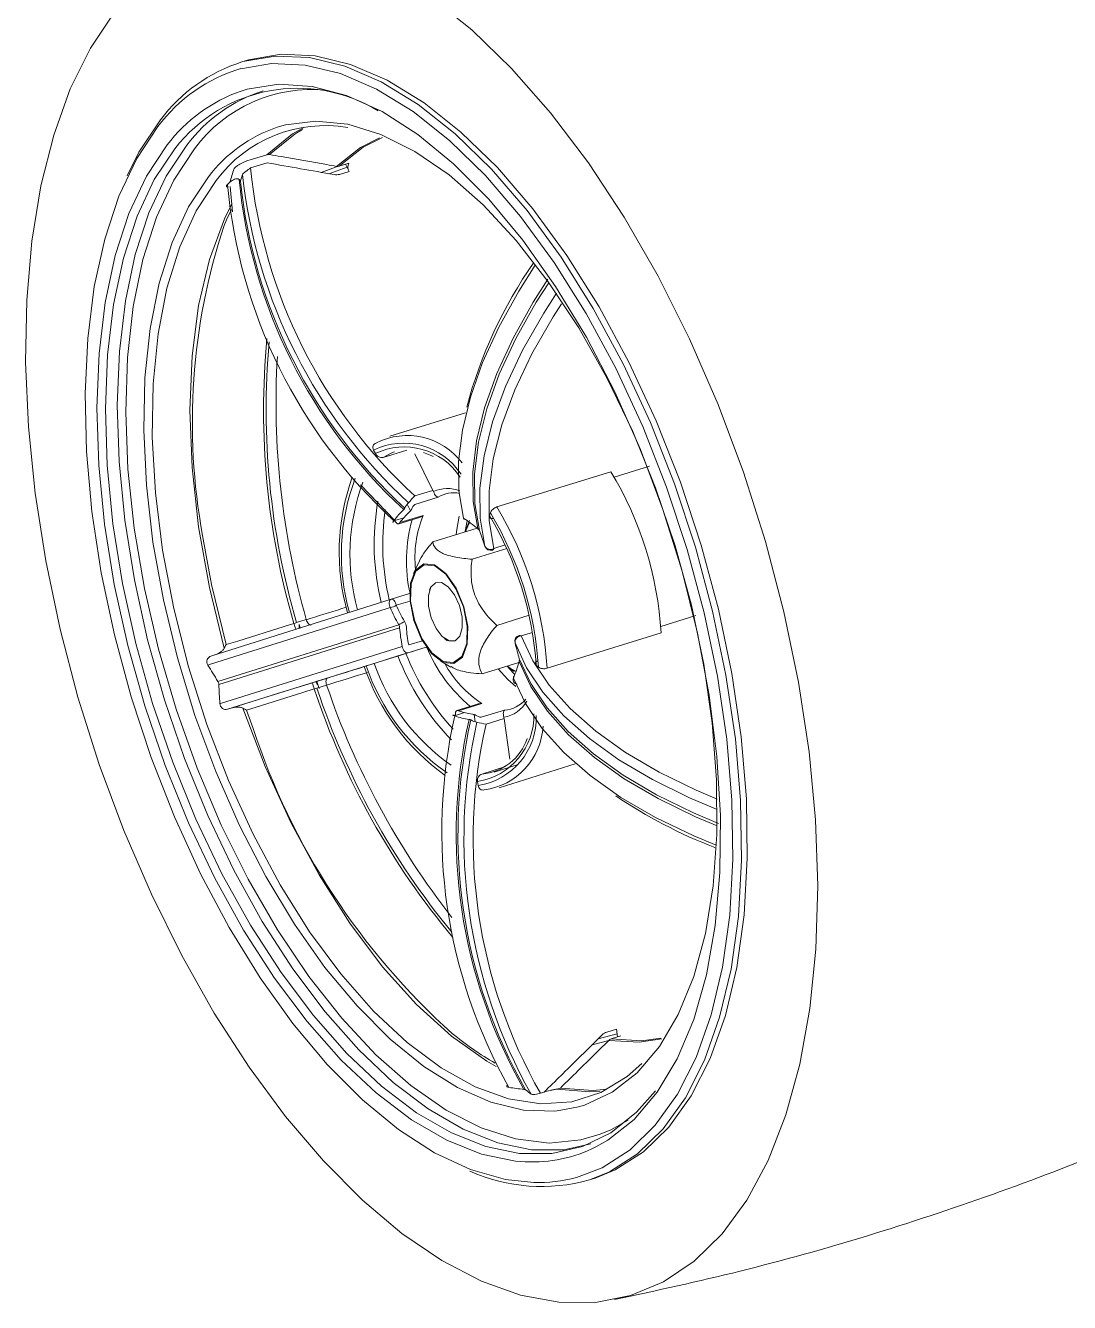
# Model space of a CAD drawing. Header units: millimetres. Extents: x -151 to 157, y -71 to 282.
# Drawn here: x -151.3 to -108.9, y 12.9 to 64.8 of the extents above; entities that cross this region are included whole.
import ezdxf

# ---------------------------------------------------------------- set-up
doc = ezdxf.new("R2010")
doc.units = ezdxf.units.MM

msp = doc.modelspace()

# ---------------------------------------------------------------- linework, layer by layer
at = {"color": 7, "linetype": 'Continuous', "lineweight": 15}
for p, q in [((-142.266, 63.373), (-142.501, 63.302)), ((-138.138, 58.854), (-138.284, 59.145)), ((-142.88, 57.204), (-142.974, 58.237)), ((-133.417, 49.035), (-136.487, 48.09)), ((-137.076, 47.382), (-137.148, 47.527)), ((-135.792, 47.526), (-136.76, 47.228)), ((-134.734, 45.885), (-135.476, 47.372)), ((-127.372, 46.426), (-125.938, 46.869)), ((-132.141, 45.211), (-127.504, 46.645)), ((-136.287, 44.656), (-137.684, 46.106)), ((-135.642, 45.061), (-135.776, 45.33)), ((-136.124, 44.527), (-135.283, 44.787)), ((-136.076, 44.574), (-135.135, 44.865)), ((-133.25, 44.668), (-133.429, 44.199)), ((-132.27, 44.753), (-132.282, 44.749)), ((-132.94, 44.35), (-134.743, 43.792)), ((-126.36, 44.291), (-126.354, 44.295)), ((-131.736, 43.524), (-133.147, 43.086)), ((-135.322, 42.938), (-135.526, 42.503)), ((-136.426, 41.46), (-135.693, 41.688)), ((-134.825, 41.98), (-134.875, 41.828)), ((-136.632, 41.068), (-143.778, 38.819)), ((-136.426, 41.46), (-143.755, 39.149)), ((-130.831, 40.807), (-132.143, 40.398)), ((-125.481, 40.356), (-124.051, 40.803)), ((-136.127, 40.426), (-143.473, 38.12)), ((-136.089, 40.303), (-143.435, 37.998)), ((-140.129, 40.278), (-140.17, 40.428)), ((-130.098, 38.654), (-125.466, 40.101)), ((-135.015, 39.511), (-135.831, 39.256)), ((-134.267, 39.871), (-134.139, 39.774)), ((-131.4, 39.687), (-131.398, 39.682)), ((-136.679, 39.32), (-143.37, 37.226)), ((-135.748, 39.283), (-143.082, 36.99)), ((-136.157, 39.154), (-137.123, 38.854)), ((-136.157, 39.154), (-135.831, 39.256)), ((-134.42, 38.946), (-134.005, 38.703)), ((-130.465, 38.956), (-130.477, 38.952)), ((-137.449, 38.752), (-137.528, 38.727)), ((-131.243, 38.889), (-132.737, 38.423)), ((-131.714, 38.742), (-131.441, 38.518)), ((-139.357, 37.833), (-139.456, 38.118)), ((-139.017, 38.257), (-139.444, 38.124)), ((-143.082, 36.99), (-142.934, 37.036)), ((-132.919, 37.198), (-133.759, 36.935)), ((-132.753, 37.218), (-133.693, 36.924)), ((-133.059, 36.77), (-133.017, 36.475)), ((-131.845, 36.61), (-131.61, 34.963)), ((-131.788, 34.655), (-132.75, 34.354)), ((-132.246, 34.432), (-131.279, 34.736)), ((-132.046, 33.798), (-128.96, 34.768)), ((-132.922, 34.048), (-132.9, 33.887)), ((-128.268, 23.344), (-127.591, 23.524)), ((-130.367, 21.376), (-130.219, 21.424)), ((-128.378, 17.855), (-128.145, 17.93))]:
    msp.add_line(p, q, dxfattribs=at)
at = {"color": 144, "linetype": 'Continuous', "lineweight": 0}
for p, q in [((-142.159, 59.328), (-141.48, 59.533)), ((-141.469, 59.201), (-142.148, 58.996)), ((-138.548, 59.065), (-138.149, 59.185)), ((-138.584, 59.06), (-139.272, 58.815)), ((-138.96, 58.76), (-138.223, 59.023)), ((-138.138, 58.854), (-138.537, 58.733)), ((-135.469, 45.658), (-134.734, 45.885)), ((-134.528, 45.608), (-135.469, 45.317)), ((-132.437, 44.858), (-132.402, 44.973)), ((-126.711, 45.144), (-126.71, 45.147)), ((-132.625, 43.621), (-132.624, 43.616)), ((-132.257, 43.528), (-131.802, 43.669)), ((-125.83, 42.588), (-125.842, 42.614)), ((-140.28, 40.508), (-139.883, 40.631)), ((-130.694, 40.109), (-131.148, 39.968)), ((-135.015, 39.511), (-135.748, 39.283)), ((-135.72, 39.601), (-135.161, 39.775)), ((-130.543, 38.775), (-130.448, 38.701)), ((-139.054, 37.968), (-139.45, 37.845)), ((-139.413, 38.134), (-139.017, 38.257)), ((-132.773, 36.66), (-131.832, 36.955)), ((-131.845, 36.61), (-132.579, 36.381)), ((-127.675, 23.862), (-127.278, 23.989)), ((-127.278, 23.989), (-127.233, 23.667)), ((-127.099, 23.71), (-127.496, 23.583))]:
    msp.add_line(p, q, dxfattribs=at)
at = {"color": 8, "linetype": 'Continuous', "lineweight": 15}
for p, q in [((-135.92, 44.769), (-136.287, 44.656)), ((-136.472, 41.118), (-136.632, 41.068)), ((-135.665, 41.388), (-136.223, 41.215)), ((-136.679, 39.32), (-135.98, 39.539)), ((-143.778, 38.819), (-143.881, 38.785)), ((-143.394, 37.218), (-143.37, 37.226)), ((-142.312, 36.956), (-142.044, 36.209)), ((-133.82, 36.736), (-133.451, 36.852)), ((-127.251, 23.795), (-128.017, 23.591)), ((-128.82, 20.821), (-129.69, 20.661))]:
    msp.add_line(p, q, dxfattribs=at)
at = {"color": 144, "linetype": 'Continuous', "lineweight": 0, "flags": 128}
for points in [[(-147.696, 65.288), (-148.653, 63.863), (-149.472, 62.205), (-150.146, 60.332), (-150.669, 58.263), (-151.035, 56.019), (-151.242, 53.624), (-151.289, 51.1), (-151.174, 48.475), (-150.9, 45.773), (-150.47, 43.021), (-149.887, 40.247), (-149.159, 37.477), (-148.291, 34.739), (-147.293, 32.06), (-146.174, 29.465), (-144.945, 26.982), (-143.619, 24.633), (-142.207, 22.443), (-140.724, 20.433), (-139.184, 18.624), (-137.602, 17.035), (-135.994, 15.681), (-134.376, 14.578), (-132.765, 13.737), (-131.175, 13.169), (-129.625, 12.879), (-128.128, 12.872), (-126.702, 13.15), (-125.361, 13.711), (-124.119, 14.55), (-122.99, 15.66), (-121.986, 17.031), (-121.117, 18.65), (-120.394, 20.499), (-119.825, 22.562), (-119.416, 24.817), (-119.173, 27.24), (-119.097, 29.807), (-119.191, 32.489), (-119.454, 35.26), (-119.883, 38.089), (-120.475, 40.947), (-121.222, 43.802), (-122.117, 46.623), (-123.15, 49.382), (-124.31, 52.047), (-125.584, 54.591), (-126.96, 56.986), (-128.421, 59.208), (-129.952, 61.233), (-131.537, 63.039), (-133.158, 64.609), (-134.799, 65.927)], [(-128.145, 17.93), (-127.335, 18.259), (-126.186, 18.992), (-125.151, 20.001), (-124.242, 21.272), (-123.472, 22.791), (-122.852, 24.539), (-122.389, 26.495), (-122.09, 28.634), (-121.961, 30.928), (-122.001, 33.349), (-122.213, 35.866), (-122.592, 38.445), (-123.135, 41.053), (-123.835, 43.656), (-124.681, 46.22), (-125.664, 48.712), (-126.771, 51.099), (-127.986, 53.351), (-129.294, 55.437), (-130.677, 57.332), (-132.118, 59.011), (-133.598, 60.453), (-135.098, 61.641), (-136.598, 62.56), (-138.079, 63.199), (-139.522, 63.551), (-140.909, 63.613), (-142.224, 63.385), (-142.266, 63.373)], [(-136.318, 44.654), (-136.343, 44.625), (-136.36, 44.603), (-136.369, 44.589), (-136.37, 44.584), (-136.361, 44.589), (-136.343, 44.603), (-136.318, 44.626), (-136.287, 44.656)], [(-136.287, 44.656), (-136.261, 44.612), (-136.233, 44.575), (-136.203, 44.547), (-136.172, 44.53), (-136.143, 44.524), (-136.117, 44.53), (-136.094, 44.547), (-136.076, 44.574)], [(-136.426, 41.46), (-136.457, 41.444), (-136.482, 41.416), (-136.5, 41.378), (-136.511, 41.332), (-136.513, 41.28), (-136.507, 41.225), (-136.493, 41.17), (-136.472, 41.118)], [(-136.426, 41.46), (-136.398, 41.463), (-136.369, 41.453), (-136.338, 41.433), (-136.309, 41.403), (-136.281, 41.364), (-136.256, 41.318), (-136.237, 41.268), (-136.223, 41.215)], [(-139.883, 40.631), (-139.868, 40.583), (-139.848, 40.538), (-139.824, 40.498), (-139.797, 40.464), (-139.77, 40.437), (-139.741, 40.42), (-139.714, 40.413), (-139.689, 40.415)], [(-135.98, 39.539), (-135.968, 39.484), (-135.948, 39.43), (-135.922, 39.382), (-135.891, 39.34), (-135.856, 39.309), (-135.819, 39.288), (-135.782, 39.279), (-135.748, 39.283)], [(-139.017, 38.257), (-139.039, 38.245), (-139.057, 38.223), (-139.07, 38.193), (-139.078, 38.155), (-139.081, 38.112), (-139.077, 38.065), (-139.068, 38.017), (-139.054, 37.968)], [(-132.166, 22.47), (-132.542, 22.688), (-133.98, 23.699), (-135.403, 24.984), (-136.789, 26.52), (-138.116, 28.285), (-139.365, 30.25), (-140.515, 32.385), (-141.551, 34.656), (-142.455, 37.03)], [(-133.693, 36.924), (-133.723, 36.936), (-133.751, 36.937), (-133.777, 36.927), (-133.797, 36.905), (-133.812, 36.873), (-133.822, 36.833), (-133.824, 36.787), (-133.82, 36.736)], [(-133.82, 36.736), (-133.863, 36.743), (-133.896, 36.747), (-133.919, 36.749), (-133.929, 36.748), (-133.926, 36.745), (-133.911, 36.739), (-133.884, 36.731), (-133.846, 36.721)]]:
    msp.add_lwpolyline(points, dxfattribs=at)
at = {"color": 8, "linetype": 'Continuous', "lineweight": 15, "flags": 128}
for points in [[(-142.501, 63.302), (-142.458, 63.315), (-141.144, 63.542), (-139.757, 63.48), (-138.314, 63.128), (-136.833, 62.489), (-135.333, 61.57), (-133.834, 60.382), (-132.354, 58.94), (-130.913, 57.26), (-129.529, 55.365), (-128.221, 53.278), (-127.006, 51.027), (-125.9, 48.639), (-124.917, 46.147), (-124.07, 43.583), (-123.371, 40.979), (-122.828, 38.371), (-122.448, 35.792), (-122.236, 33.275), (-122.195, 30.854), (-122.325, 28.559), (-122.623, 26.42), (-123.086, 24.464), (-123.706, 22.716), (-124.476, 21.197), (-125.384, 19.926), (-126.42, 18.917), (-127.568, 18.184), (-128.378, 17.855)], [(-128.325, 19.315), (-129.423, 19.081), (-130.736, 19.081), (-132.102, 19.361), (-133.505, 19.917), (-134.926, 20.741), (-136.347, 21.821), (-137.749, 23.142), (-139.114, 24.687), (-140.427, 26.435), (-141.669, 28.365), (-142.826, 30.451), (-143.882, 32.667), (-144.826, 34.985), (-145.645, 37.375), (-146.328, 39.808), (-146.868, 42.252), (-147.257, 44.678), (-147.49, 47.054), (-147.564, 49.35), (-147.477, 51.537), (-147.232, 53.588), (-146.829, 55.475), (-146.274, 57.175), (-145.574, 58.664), (-144.737, 59.923)], [(-142.926, 57.306), (-143.124, 56.881), (-143.224, 56.65)], [(-133.786, 44.088), (-133.766, 44.29), (-133.666, 44.838)], [(-133.242, 44.592), (-133.293, 44.495), (-133.408, 44.206)], [(-144.094, 44.053), (-143.731, 42.055), (-143.14, 39.614)], [(-131.371, 37.918), (-131.69, 38.192), (-132.088, 38.626)], [(-131.709, 38.744), (-131.597, 38.662), (-131.351, 38.518)], [(-127.936, 19.709), (-127.511, 19.89), (-126.805, 20.289)]]:
    msp.add_lwpolyline(points, dxfattribs=at)
at = {"color": 7, "linetype": 'Continuous', "lineweight": 15, "flags": 128}
for points in [[(-128.906, 17.954), (-127.86, 18.352), (-126.724, 19.078), (-125.7, 20.076), (-124.801, 21.334), (-124.04, 22.837), (-123.427, 24.567), (-122.969, 26.503), (-122.675, 28.62), (-122.547, 30.89), (-122.587, 33.286), (-122.797, 35.776), (-123.173, 38.328), (-123.71, 40.909), (-124.402, 43.485), (-125.24, 46.022), (-126.213, 48.488), (-127.307, 50.851), (-128.509, 53.079), (-129.803, 55.144), (-131.172, 57.019), (-132.598, 58.681), (-134.062, 60.109), (-135.545, 61.285), (-137.029, 62.194), (-138.494, 62.827), (-139.922, 63.176), (-141.295, 63.238), (-142.539, 63.029)], [(-142.529, 62.119), (-142.278, 62.195), (-140.998, 62.396), (-139.647, 62.311), (-138.243, 61.94), (-136.804, 61.286), (-135.348, 60.358), (-133.896, 59.165), (-132.466, 57.724), (-131.079, 56.053), (-129.751, 54.174), (-128.502, 52.111), (-127.349, 49.893), (-126.307, 47.548), (-125.39, 45.109), (-124.611, 42.607), (-123.98, 40.078), (-123.506, 37.555), (-123.194, 35.072), (-123.05, 32.662), (-123.075, 30.358), (-123.267, 28.191), (-123.624, 26.189), (-124.141, 24.378), (-124.81, 22.782), (-125.622, 21.421), (-126.565, 20.313), (-127.627, 19.471), (-128.114, 19.194)], [(-147.163, 58.677), (-146.679, 59.64), (-145.806, 60.951)], [(-141.062, 60.65), (-140.726, 60.745), (-139.494, 60.899), (-138.195, 60.77), (-136.847, 60.358), (-135.468, 59.668), (-134.079, 58.709), (-132.699, 57.494), (-131.349, 56.039), (-130.047, 54.365), (-128.812, 52.495), (-127.663, 50.456), (-126.617, 48.278), (-125.687, 45.991), (-124.889, 43.628), (-124.234, 41.225), (-123.731, 38.816), (-123.387, 36.435), (-123.207, 34.117), (-123.194, 31.896), (-123.347, 29.804), (-123.664, 27.869), (-124.139, 26.12), (-124.766, 24.581), (-125.535, 23.273), (-126.435, 22.214), (-127.451, 21.419), (-128.571, 20.896), (-128.82, 20.821)], [(-145.907, 60.675), (-146.771, 59.378), (-147.496, 57.847), (-148.073, 56.103), (-148.497, 54.168), (-148.762, 52.065), (-148.867, 49.822), (-148.808, 47.465), (-148.589, 45.025), (-148.212, 42.53), (-147.681, 40.01), (-147.004, 37.497), (-146.187, 35.021), (-145.242, 32.612), (-144.18, 30.299), (-143.013, 28.11), (-141.756, 26.073), (-140.423, 24.211), (-139.031, 22.549), (-137.596, 21.107), (-136.136, 19.904), (-134.67, 18.955), (-133.214, 18.273), (-131.788, 17.867), (-130.636, 17.745)], [(-141.48, 59.533), (-140.438, 60.376), (-139.951, 60.65)], [(-140.035, 60.556), (-140.335, 60.379), (-141.376, 59.537)], [(-138.654, 59.059), (-137.682, 59.829), (-136.91, 60.221)], [(-136.784, 60.233), (-137.577, 59.834), (-138.548, 59.065)], [(-130.981, 18.591), (-131.376, 18.62), (-132.758, 18.904), (-134.176, 19.467), (-135.612, 20.301), (-137.048, 21.393), (-138.465, 22.729), (-139.845, 24.292), (-141.172, 26.061), (-142.428, 28.013), (-143.597, 30.123), (-144.666, 32.364), (-145.62, 34.708), (-146.448, 37.125), (-147.139, 39.585), (-147.685, 42.057), (-148.078, 44.51), (-148.314, 46.913), (-148.39, 49.235), (-148.303, 51.447), (-148.055, 53.521), (-147.649, 55.43), (-147.089, 57.148), (-146.381, 58.654), (-145.535, 59.928)], [(-145.221, 59.777), (-146.058, 58.518), (-146.758, 57.028), (-147.313, 55.329), (-147.715, 53.441), (-147.96, 51.39), (-148.046, 49.202), (-147.972, 46.906), (-147.738, 44.529), (-147.349, 42.103), (-146.81, 39.658), (-146.126, 37.225), (-145.307, 34.835), (-144.363, 32.516), (-143.307, 30.3), (-142.15, 28.213), (-140.908, 26.283), (-139.595, 24.534), (-138.23, 22.989), (-136.828, 21.667), (-135.408, 20.587), (-133.987, 19.763), (-132.585, 19.207), (-131.218, 18.926), (-129.906, 18.926), (-128.664, 19.208), (-127.511, 19.769), (-126.46, 20.602), (-125.691, 21.475)], [(-144.423, 59.772), (-145.265, 58.502), (-145.967, 56.996), (-146.519, 55.275), (-146.915, 53.363), (-147.149, 51.285), (-147.22, 49.07), (-147.126, 46.746), (-146.87, 44.344), (-146.454, 41.896), (-145.884, 39.434), (-145.169, 36.989), (-144.317, 34.595), (-143.338, 32.282), (-142.247, 30.08), (-141.058, 28.019), (-139.784, 26.125), (-138.444, 24.425), (-137.055, 22.94), (-135.634, 21.691), (-134.201, 20.696), (-132.774, 19.968), (-131.374, 19.518), (-130.017, 19.353), (-128.724, 19.477), (-127.936, 19.709)], [(-129.69, 20.661), (-129.777, 20.653), (-131.052, 20.692), (-132.378, 21.011), (-133.737, 21.605), (-135.11, 22.464), (-136.477, 23.576), (-137.821, 24.925), (-139.122, 26.492), (-140.362, 28.254), (-141.526, 30.187), (-142.597, 32.265), (-143.561, 34.459), (-144.405, 36.74), (-145.118, 39.075), (-145.689, 41.434), (-146.112, 43.784), (-146.379, 46.094), (-146.488, 48.331), (-146.436, 50.466), (-146.224, 52.468), (-145.854, 54.311), (-145.331, 55.968), (-144.662, 57.415), (-143.855, 58.633)], [(-143.541, 58.482), (-144.353, 57.254), (-145.023, 55.79), (-145.542, 54.112), (-145.904, 52.245), (-146.104, 50.216), (-146.14, 48.054), (-146.01, 45.79), (-145.718, 43.456), (-145.268, 41.086), (-144.666, 38.712), (-143.921, 36.369), (-143.043, 34.089), (-142.045, 31.905), (-140.941, 29.848), (-139.745, 27.946), (-138.476, 26.228), (-137.15, 24.718), (-135.787, 23.438), (-134.406, 22.407), (-133.026, 21.641), (-131.668, 21.152), (-130.352, 20.947), (-129.095, 21.031), (-127.918, 21.404), (-126.837, 22.062), (-126.25, 22.581)], [(-143.216, 39.472), (-143.82, 41.94), (-144.258, 44.399), (-144.523, 46.812), (-144.612, 49.14), (-144.523, 51.35), (-144.256, 53.405), (-143.815, 55.274), (-143.207, 56.928), (-142.925, 57.51)], [(-130.579, 55.038), (-131.25, 53.987), (-132.064, 52.521), (-132.722, 51.08), (-133.215, 49.68), (-133.541, 48.335), (-133.695, 47.057), (-133.678, 45.861), (-133.489, 44.757)], [(-132.917, 44.338), (-133.104, 45.437), (-133.119, 46.629), (-132.962, 47.903), (-132.634, 49.244), (-132.137, 50.639), (-131.476, 52.075), (-130.659, 53.536), (-130.062, 54.469)], [(-130.031, 54.325), (-130.537, 53.536), (-131.37, 52.062), (-132.044, 50.612), (-132.552, 49.203), (-132.888, 47.848), (-133.051, 46.562), (-133.038, 45.359), (-132.85, 44.25)], [(-132.625, 43.621), (-132.816, 44.751), (-132.827, 45.977), (-132.658, 47.288), (-132.31, 48.669), (-131.786, 50.106), (-131.092, 51.584), (-130.234, 53.087), (-129.71, 53.897)], [(-129.515, 53.47), (-129.857, 52.937), (-130.715, 51.443), (-131.41, 49.974), (-131.934, 48.546), (-132.284, 47.173), (-132.455, 45.87), (-132.446, 44.65), (-132.257, 43.528)], [(-136.293, 47.454), (-136.411, 47.413), (-136.76, 47.228)], [(-134.728, 47.262), (-134.785, 47.289), (-135.116, 47.42)], [(-133.35, 44.647), (-133.422, 44.223), (-133.424, 44.2)], [(-134.668, 42.856), (-135.104, 42.904), (-135.447, 42.643), (-135.644, 42.113), (-135.666, 41.395), (-135.509, 40.598), (-135.199, 39.843), (-134.78, 39.244), (-134.318, 38.893), (-133.882, 38.844), (-133.539, 39.103), (-133.341, 39.632), (-133.318, 40.351), (-133.475, 41.15), (-133.787, 41.907), (-134.206, 42.506), (-134.668, 42.856)], [(-134.665, 42.816), (-134.211, 42.473), (-133.801, 41.886), (-133.495, 41.145), (-133.342, 40.362), (-133.364, 39.657), (-133.558, 39.138), (-133.895, 38.884), (-134.322, 38.933), (-134.775, 39.277), (-135.184, 39.864), (-135.489, 40.604), (-135.642, 41.385), (-135.621, 42.088), (-135.427, 42.608), (-135.092, 42.863), (-134.665, 42.816)], [(-134.354, 39.946), (-134.082, 39.77), (-133.833, 39.775), (-133.644, 39.959), (-133.546, 40.295), (-133.552, 40.732), (-133.662, 41.202), (-133.86, 41.635), (-134.114, 41.964), (-134.386, 42.139), (-134.635, 42.134), (-134.823, 41.949), (-134.921, 41.613), (-134.915, 41.177), (-134.805, 40.707), (-134.608, 40.275), (-134.354, 39.946)], [(-143.14, 39.614), (-142.668, 39.761), (-140.781, 40.35), (-140.385, 40.474)], [(-123.192, 32.913), (-124.317, 33.385), (-125.82, 34.126), (-127.179, 34.935), (-128.38, 35.803), (-129.412, 36.722), (-130.264, 37.681), (-130.928, 38.671), (-131.398, 39.682)], [(-131.148, 39.968), (-130.677, 38.959), (-130.011, 37.971), (-129.156, 37.015), (-128.119, 36.1), (-126.913, 35.236), (-125.547, 34.433), (-124.038, 33.698), (-123.182, 33.338)], [(-131.226, 39.036), (-130.757, 38.029), (-130.093, 37.043), (-129.242, 36.088), (-128.211, 35.174), (-127.01, 34.31), (-125.652, 33.507), (-124.15, 32.772), (-123.13, 32.344)], [(-131.726, 38.738), (-131.46, 38.458), (-131.417, 38.418)], [(-123.18, 32.25), (-124.061, 32.618), (-125.583, 33.356), (-126.96, 34.163), (-128.177, 35.031), (-129.223, 35.952), (-130.085, 36.914), (-130.757, 37.909), (-131.231, 38.925)], [(-142.934, 37.036), (-141.009, 37.636), (-139.624, 38.068)], [(-131.463, 38.254), (-130.98, 37.219), (-130.294, 36.206), (-129.412, 35.226), (-128.343, 34.289), (-127.097, 33.406), (-125.688, 32.587), (-124.131, 31.839), (-123.224, 31.464)], [(-139.556, 37.814), (-140.028, 37.667), (-141.916, 37.079), (-142.312, 36.956)], [(-125.435, 23.584), (-126.35, 23.45), (-127.587, 23.528)], [(-127.496, 23.583), (-126.262, 23.506), (-125.474, 23.611)], [(-127.941, 21.466), (-128.356, 21.436), (-129.707, 21.546)], [(-129.556, 21.59), (-128.222, 21.493), (-127.666, 21.547)]]:
    msp.add_lwpolyline(points, dxfattribs=at)
at = {"color": 8, "linetype": 'Continuous', "lineweight": 15}
for centre, radius, start, end in [((-140.709, 56.823), 6.471, 106.4311, 143.4592), ((-140.438, 56.091), 6.38, 109.1313, 143.0325), ((-139.713, 56.142), 6.288, 107.7486, 143.0365), ((-139.654, 56.267), 5.918, 84.3695, 143.683), ((-139.189, 55.113), 5.845, 108.6883, 142.9712), ((-110.679, 49.123), 30.939, 174.5575, 196.2341), ((-134.143, 44.589), 1.372, 68.3489, 114.5688), ((-127.174, 43.701), 9.948, 169.911, 193.7986), ((-130.752, 43.128), 4.715, 158.3745, 185.5059), ((-130.147, 41.127), 4.698, 208.9861, 236.3104), ((-110.229, 47.551), 30.902, 198.3673, 219.9383), ((-132.099, 38.017), 1.377, 280.1813, 329.2694), ((-125.637, 33.976), 13.138, 230.7377, 240.0163), ((-130.686, 24.299), 5.716, 267.0371, 296.7354), ((-130.489, 23.792), 6.05, 268.6149, 285.176)]:
    msp.add_arc(centre, radius, start, end, dxfattribs=at)
at = {"color": 7, "linetype": 'Continuous', "lineweight": 15}
for centre, radius, start, end in [((-140.464, 56.94), 6.68, 107.7503, 143.0967), ((-140.231, 55.934), 6.298, 58.6744, 142.3958), ((-139.115, 55.212), 5.504, 80.4049, 143.5456), ((-121.318, 61.042), 21.279, 186.2273, 227.3891), ((-121.269, 61.109), 20.985, 185.7798, 227.4181), ((-122.008, 60.244), 21.162, 185.2039, 227.4513), ((-121.724, 60.564), 20.988, 185.5676, 227.4272), ((-121.646, 60.642), 21.026, 185.9492, 227.4032), ((-119.02, 48.649), 25.492, 161.7058, 190.3859), ((-115.023, 44.351), 18.989, 145.3389, 164.9853), ((-110.513, 49.159), 30.998, 174.8829, 196.2045), ((-108.791, 49.454), 32.32, 176.6701, 195.8417), ((-135.929, 45.023), 2.785, 33.0208, 115.9712), ((-135.78, 45.335), 2.78, 36.7709, 117.166), ((-135.9, 44.932), 2.718, 33.3392, 115.6404), ((-129.529, 43.363), 9.018, 160.1569, 195.8312), ((-129.755, 43.298), 8.701, 159.2717, 195.8132), ((-129.708, 43.283), 8.401, 159.5061, 195.5656), ((-133.898, 44.59), 1.197, 78.2942, 121.7362), ((-144.395, 37.797), 14.323, 3.4293, 31.174), ((-127.008, 43.703), 9.768, 171.7283, 193.4491), ((-129.657, 43.023), 6.155, 164.245, 192.5098), ((-132.401, 43.733), 0.251, 206.6059, 305.0408), ((-132.388, 43.699), 0.25, 199.4718, 287.3028), ((-135.674, 41.626), 0.0649, 83.5554, 107.1923), ((-131.158, 39.752), 0.25, 107.2431, 195.1314), ((-129.31, 41.829), 6.131, 202.0815, 230.4064), ((-131.15, 39.717), 0.251, 89.5938, 188.0627), ((-129.024, 41.613), 8.98, 198.7462, 234.535), ((-129.244, 41.539), 8.665, 198.7654, 235.4111), ((-129.213, 41.579), 8.366, 199.0137, 235.1761), ((-108.838, 48.162), 31.889, 198.6428, 218.0036), ((-131.903, 38.168), 1.216, 273.3275, 320.7994), ((-113.185, 32.015), 21.19, 167.1694, 209.393), ((-112.762, 31.892), 20.957, 167.1513, 209.6807), ((-112.165, 31.724), 20.938, 167.1512, 209.6188), ((-133.363, 36.743), 2.731, 279.2812, 1.3041), ((-133.335, 36.651), 2.798, 278.9511, 1.622), ((-114.729, 45.186), 28.752, 198.1941, 228.0451), ((-133.022, 36.453), 2.765, 277.5593, 356.7268), ((-132.917, 36.465), 2.118, 274.5365, 341.7961), ((-115.622, 50.964), 21.044, 236.2645, 248.6409), ((-130.321, 24.766), 7.179, 246.0045, 285.7006)]:
    msp.add_arc(centre, radius, start, end, dxfattribs=at)
at = {"color": 144, "linetype": 'Continuous', "lineweight": 0}
for centre, radius, start, end in [((-141.419, 59.322), 0.22, 78.6324, 106.2437), ((-137.862, 59.029), 0.327, 151.4493, 212.3458), ((-139.665, 39.267), 14.224, 3.3599, 31.2444), ((-135.159, 45.673), 0.475, 20.1662, 26.4344), ((-133.41, 43.498), 2.984, 133.6309, 140.8692), ((-133.418, 44.779), 0.0739, 196.8646, 267.4627), ((-144.071, 37.898), 13.557, 3.7124, 30.8907), ((-144.286, 37.831), 13.865, 3.5966, 31.0065), ((-132.876, 44.341), 0.0411, 183.5022, 257.3989), ((-132.349, 43.546), 0.093, 292.2795, 348.6265), ((-136.664, 41.982), 0.885, 282.5541, 299.9233), ((-136.715, 41.747), 1.446, 293.9925, 304.896), ((-138.91, 40.861), 1.525, 194.7268, 204.598), ((-131.213, 39.901), 0.0927, 46.074, 102.3382), ((-135.035, 39.573), 0.0651, 287.6741, 311.269), ((-126.838, 42.7), 9.971, 200.8319, 224.2582), ((-126.715, 42.787), 9.776, 201.1708, 222.5721), ((-131.196, 38.946), 0.0408, 142.446, 211.1417), ((-138.11, 38.336), 1.538, 190.0374, 199.8503), ((-131.284, 38.192), 0.19, 160.9593, 260.8274), ((-131.392, 38.276), 0.074, 123.6209, 197.5202), ((-110.032, 47.634), 31.004, 198.4061, 219.4823), ((-112.834, 31.913), 20.955, 167.1515, 209.6818), ((-112.264, 31.751), 21.212, 167.1674, 209.3786), ((-132.089, 39.438), 3.096, 253.918, 260.8897), ((-132.316, 36.543), 0.476, 8.1742, 14.4364)]:
    msp.add_arc(centre, radius, start, end, dxfattribs=at)
for points, knots in [([(-142.159, 59.328), (-142.292, 59.288), (-142.449, 59.222), (-142.645, 59.111), (-142.702, 59.074), (-142.786, 59.004), (-142.813, 58.972), (-142.822, 58.946)], [0, 0, 0, 0, 0.5, 0.5, 0.75, 0.75, 1, 1, 1, 1]), ([(-138.748, 58.723), (-139.203, 58.803), (-139.659, 58.883), (-140.115, 58.963), (-140.566, 59.042), (-141.017, 59.122), (-141.469, 59.201)], [0, 0, 0, 0, 0.00176075, 0.00176075, 0.00176075, 0.003503083, 0.003503083, 0.003503083, 0.003503083]), ([(-141.376, 59.537), (-141.22, 59.51), (-141.065, 59.483), (-140.909, 59.455), (-140.288, 59.346), (-139.666, 59.237), (-139.045, 59.127), (-138.915, 59.105), (-138.785, 59.082), (-138.654, 59.059)], [0, 0, 0, 0, 0.0006, 0.0006, 0.0006, 0.003, 0.003, 0.003, 0.003503124, 0.003503124, 0.003503124, 0.003503124]), ([(-142.472, 58.734), (-142.483, 58.7), (-142.495, 58.665), (-142.507, 58.629), (-142.524, 58.575), (-142.541, 58.52), (-142.558, 58.463)], [0, 0, 0, 0, 0.0003847337, 0.0003847337, 0.0003847337, 0.000959801, 0.000959801, 0.000959801, 0.000959801]), ([(-142.472, 58.734), (-142.467, 58.742), (-142.451, 58.758), (-142.404, 58.799), (-142.373, 58.824), (-142.274, 58.902), (-142.204, 58.954), (-142.148, 58.996)], [0, 0, 0, 0, 0.25, 0.25, 0.5, 0.5, 1, 1, 1, 1]), ([(-142.613, 58.528), (-142.639, 58.546), (-142.669, 58.551), (-142.731, 58.551), (-142.763, 58.544), (-142.859, 58.511), (-142.925, 58.471), (-142.988, 58.413)], [0, 0, 0, 0, 0.25, 0.25, 0.5, 0.5, 1, 1, 1, 1]), ([(-134.713, 45.837), (-134.7, 45.8), (-134.683, 45.764), (-134.648, 45.704), (-134.63, 45.68), (-134.58, 45.625), (-134.551, 45.608), (-134.528, 45.608)], [0, 0, 0, 0, 0.25, 0.25, 0.5, 0.5, 1, 1, 1, 1]), ([(-136.157, 39.154), (-136.102, 39.171), (-136.035, 39.192), (-135.915, 39.23), (-135.862, 39.246), (-135.831, 39.256)], [0, 0, 0, 0, 0.5, 0.5, 1, 1, 1, 1]), ([(-139.456, 38.118), (-139.464, 38.111), (-139.479, 38.098), (-139.473, 38.061), (-139.45, 38.02), (-139.415, 37.992), (-139.402, 37.98)], [0, 0, 0, 0, 0.228381, 0.455483, 0.785649, 1, 1, 1, 1]), ([(-131.855, 36.661), (-131.865, 36.7), (-131.871, 36.739), (-131.876, 36.808), (-131.876, 36.837), (-131.866, 36.911), (-131.851, 36.941), (-131.832, 36.955)], [0, 0, 0, 0, 0.25, 0.25, 0.5, 0.5, 1, 1, 1, 1]), ([(-130.219, 21.424), (-129.76, 21.875), (-129.302, 22.326), (-128.844, 22.777), (-128.514, 23.102), (-128.184, 23.427), (-127.855, 23.751)], [0, 0, 0, 0, 0.002446188, 0.002446188, 0.002446188, 0.004206938, 0.004206938, 0.004206938, 0.004206938]), ([(-127.587, 23.528), (-127.699, 23.417), (-127.812, 23.307), (-127.924, 23.196), (-128.373, 22.754), (-128.823, 22.311), (-129.273, 21.868), (-129.367, 21.775), (-129.461, 21.683), (-129.556, 21.59)], [0, 0, 0, 0, 0.0006, 0.0006, 0.0006, 0.003, 0.003, 0.003, 0.003503124, 0.003503124, 0.003503124, 0.003503124]), ([(-129.707, 21.546), (-129.752, 21.54), (-129.798, 21.532), (-129.888, 21.513), (-129.932, 21.503), (-130.06, 21.472), (-130.142, 21.448), (-130.219, 21.424)], [0, 0, 0, 0, 0.25, 0.25, 0.5, 0.5, 1, 1, 1, 1]), ([(-127.355, 12.99), (-125.647, 13.359), (-122.19, 14.107), (-117.065, 15.547), (-111.995, 17.23), (-107.485, 18.945), (-104.719, 20.197), (-103.56, 20.721)], [0, 0, 0, 0, 0.207826, 0.421541, 0.634554, 0.846747, 1, 1, 1, 1])]:
    msp.add_open_spline(points, degree=3, knots=knots, dxfattribs=at)
for points in [[(-142.988, 58.413), (-142.934, 58.607), (-142.879, 58.785), (-142.822, 58.946)], [(-138.748, 58.723), (-138.674, 58.71), (-138.603, 58.713), (-138.537, 58.733)], [(-138.548, 59.065), (-138.581, 59.055), (-138.617, 59.053), (-138.654, 59.059)], [(-142.613, 58.528), (-142.583, 58.507), (-142.566, 58.485), (-142.558, 58.463)], [(-135.877, 45.165), (-135.88, 45.148), (-135.896, 45.128), (-135.923, 45.108)], [(-135.877, 45.165), (-135.842, 45.252), (-135.792, 45.325), (-135.724, 45.381)], [(-135.469, 45.317), (-135.531, 45.264), (-135.576, 45.196), (-135.606, 45.114)], [(-136.318, 44.654), (-136.203, 44.821), (-136.071, 44.972), (-135.923, 45.108)], [(-135.694, 45.007), (-135.837, 44.877), (-135.965, 44.733), (-136.076, 44.574)], [(-135.694, 45.007), (-135.646, 45.05), (-135.616, 45.087), (-135.606, 45.114)], [(-132.85, 44.25), (-132.861, 44.28), (-132.885, 44.311), (-132.917, 44.338)], [(-132.85, 44.25), (-132.778, 44.052), (-132.703, 43.842), (-132.625, 43.621)], [(-140.28, 40.508), (-140.312, 40.498), (-140.348, 40.487), (-140.385, 40.474)], [(-135.815, 40.328), (-135.821, 40.41), (-135.846, 40.491), (-135.888, 40.561)], [(-136.127, 40.426), (-136.103, 40.39), (-136.089, 40.347), (-136.089, 40.303)], [(-135.98, 39.539), (-136.033, 39.788), (-136.07, 40.044), (-136.089, 40.303)], [(-135.815, 40.328), (-135.8, 40.081), (-135.768, 39.838), (-135.72, 39.601)], [(-131.231, 38.925), (-131.219, 38.965), (-131.218, 39.004), (-131.226, 39.036)], [(-137.4, 38.484), (-137.951, 38.312), (-138.502, 38.141), (-139.054, 37.969)], [(-139.018, 38.256), (-138.52, 38.411), (-138.022, 38.566), (-137.525, 38.721)], [(-139.413, 38.134), (-139.478, 38.114), (-139.55, 38.091), (-139.624, 38.068)], [(-139.456, 38.118), (-139.452, 38.121), (-139.448, 38.122), (-139.444, 38.124)], [(-139.556, 37.814), (-139.519, 37.824), (-139.482, 37.835), (-139.45, 37.845)], [(-133.693, 36.924), (-133.511, 36.857), (-133.324, 36.811), (-133.133, 36.786)], [(-133.264, 36.573), (-133.463, 36.6), (-133.658, 36.649), (-133.846, 36.721)], [(-133.264, 36.573), (-133.231, 36.572), (-133.206, 36.565), (-133.194, 36.553)], [(-132.946, 36.463), (-133.033, 36.47), (-133.116, 36.501), (-133.194, 36.553)], [(-133, 36.748), (-133.024, 36.764), (-133.07, 36.778), (-133.133, 36.786)], [(-133, 36.748), (-132.929, 36.698), (-132.853, 36.668), (-132.773, 36.66)], [(-127.675, 23.862), (-127.74, 23.841), (-127.801, 23.803), (-127.855, 23.751)], [(-127.587, 23.528), (-127.56, 23.554), (-127.529, 23.573), (-127.496, 23.583)], [(-129.707, 21.546), (-129.653, 21.553), (-129.602, 21.568), (-129.556, 21.59)]]:
    msp.add_open_spline(points, degree=3, dxfattribs=at)
at = {"color": 7, "linetype": 'Continuous', "lineweight": 15}
for points, knots in [([(-143.063, 58.222), (-143.077, 58.221), (-143.11, 58.22), (-143.132, 58.24), (-143.128, 58.271), (-143.106, 58.302), (-143.087, 58.321), (-143.082, 58.325)], [0, 0, 0, 0, 0.201216, 0.463118, 0.702314, 0.927298, 1, 1, 1, 1]), ([(-137.148, 47.527), (-137.176, 47.583), (-137.182, 47.646), (-137.146, 47.751), (-137.103, 47.791), (-137.049, 47.808)], [0, 0, 0, 0, 0.5, 0.5, 1, 1, 1, 1]), ([(-136.76, 47.228), (-136.814, 47.211), (-136.881, 47.219), (-136.998, 47.276), (-137.048, 47.326), (-137.076, 47.382)], [0, 0, 0, 0, 0.5, 0.5, 1, 1, 1, 1]), ([(-132.402, 44.973), (-132.388, 45.018), (-132.353, 45.07), (-132.255, 45.158), (-132.195, 45.194), (-132.141, 45.211)], [0, 0, 0, 0, 0.5, 0.5, 1, 1, 1, 1]), ([(-135.285, 44.791), (-135.266, 44.796), (-135.214, 44.809), (-135.166, 44.842), (-135.136, 44.865), (-135.135, 44.865)], [0, 0, 0, 0, 0.344044, 0.98346, 1, 1, 1, 1]), ([(-132.282, 44.749), (-132.337, 44.732), (-132.386, 44.734), (-132.443, 44.775), (-132.451, 44.813), (-132.437, 44.858)], [0, 0, 0, 0, 0.5, 0.5, 1, 1, 1, 1]), ([(-135.315, 42.935), (-135.31, 42.951), (-135.237, 43.189), (-134.988, 43.493), (-134.77, 43.759), (-134.743, 43.792)], [0, 0, 0, 0, 0.058649, 0.881878, 1, 1, 1, 1]), ([(-133.147, 43.086), (-133.262, 43.096), (-133.375, 43.108), (-133.595, 43.136), (-133.703, 43.152), (-133.905, 43.19), (-134.001, 43.212), (-134.178, 43.262), (-134.259, 43.29), (-134.4, 43.353), (-134.46, 43.387), (-134.561, 43.46), (-134.602, 43.499), (-134.699, 43.62), (-134.73, 43.705), (-134.743, 43.792)], [0, 0, 0, 0, 0.125, 0.125, 0.25, 0.25, 0.375, 0.375, 0.5, 0.5, 0.625, 0.625, 0.75, 0.75, 1, 1, 1, 1]), ([(-133.147, 43.086), (-133.18, 42.848), (-133.195, 42.607), (-133.173, 42.24), (-133.158, 42.117), (-133.108, 41.869), (-133.073, 41.746), (-132.941, 41.389), (-132.81, 41.162), (-132.505, 40.755), (-132.329, 40.57), (-132.143, 40.398)], [0, 0, 0, 0, 0.25, 0.25, 0.375, 0.375, 0.5, 0.5, 0.75, 0.75, 1, 1, 1, 1]), ([(-140.129, 40.278), (-140.139, 40.279), (-140.159, 40.282), (-140.175, 40.315), (-140.179, 40.364), (-140.166, 40.409), (-140.161, 40.428)], [0, 0, 0, 0, 0.2228461, 0.4444434, 0.7666069, 1, 1, 1, 1]), ([(-132.143, 40.398), (-132.297, 40.214), (-132.438, 40.028), (-132.615, 39.75), (-132.668, 39.658), (-132.759, 39.472), (-132.795, 39.381), (-132.875, 39.119), (-132.887, 38.955), (-132.849, 38.667), (-132.801, 38.54), (-132.737, 38.423)], [0, 0, 0, 0, 0.25, 0.25, 0.375, 0.375, 0.5, 0.5, 0.75, 0.75, 1, 1, 1, 1]), ([(-143.607, 39.195), (-143.53, 39.219), (-143.457, 39.252), (-143.356, 39.318), (-143.323, 39.343), (-143.263, 39.4), (-143.236, 39.432), (-143.216, 39.472)], [0, 0, 0, 0, 0.5, 0.5, 0.75, 0.75, 1, 1, 1, 1]), ([(-143.881, 38.785), (-143.922, 38.851), (-143.93, 38.937), (-143.877, 39.078), (-143.82, 39.129), (-143.755, 39.149)], [0, 0, 0, 0, 0.5, 0.5, 1, 1, 1, 1]), ([(-130.477, 38.952), (-130.531, 38.935), (-130.57, 38.906), (-130.594, 38.84), (-130.579, 38.804), (-130.543, 38.775)], [0, 0, 0, 0, 0.5, 0.5, 1, 1, 1, 1]), ([(-137.528, 38.727), (-137.532, 38.726), (-137.549, 38.721), (-137.563, 38.716), (-137.559, 38.718), (-137.537, 38.724), (-137.529, 38.727)], [0, 0, 0, 0, 0.106718, 0.445791, 0.783782, 1, 1, 1, 1]), ([(-137.123, 38.854), (-137.177, 38.837), (-137.245, 38.816), (-137.365, 38.778), (-137.418, 38.762), (-137.449, 38.752)], [0, 0, 0, 0, 0.5, 0.5, 1, 1, 1, 1]), ([(-132.737, 38.423), (-132.889, 38.439), (-133.284, 38.48), (-133.771, 38.57), (-133.937, 38.688), (-133.991, 38.727)], [0, 0, 0, 0, 0.297768, 0.770434, 1, 1, 1, 1]), ([(-130.448, 38.701), (-130.411, 38.672), (-130.353, 38.649), (-130.222, 38.632), (-130.153, 38.637), (-130.098, 38.654)], [0, 0, 0, 0, 0.5, 0.5, 1, 1, 1, 1]), ([(-143.082, 36.99), (-143.148, 36.97), (-143.224, 36.98), (-143.315, 37.044), (-143.342, 37.073), (-143.38, 37.141), (-143.391, 37.18), (-143.394, 37.218)], [0, 0, 0, 0, 0.5, 0.5, 0.75, 0.75, 1, 1, 1, 1]), ([(-142.455, 37.03), (-142.494, 37.051), (-142.535, 37.062), (-142.617, 37.076), (-142.657, 37.078), (-142.778, 37.074), (-142.858, 37.06), (-142.934, 37.036)], [0, 0, 0, 0, 0.25, 0.25, 0.5, 0.5, 1, 1, 1, 1]), ([(-132.753, 37.218), (-132.754, 37.218), (-132.791, 37.219), (-132.849, 37.219), (-132.9, 37.2), (-132.917, 37.193)], [0, 0, 0, 0, 0.016626, 0.659373, 1, 1, 1, 1]), ([(-132.75, 34.354), (-132.804, 34.337), (-132.855, 34.293), (-132.918, 34.18), (-132.931, 34.11), (-132.922, 34.048)], [0, 0, 0, 0, 0.5, 0.5, 1, 1, 1, 1]), ([(-132.9, 33.887), (-132.891, 33.825), (-132.86, 33.77), (-132.77, 33.704), (-132.712, 33.695), (-132.658, 33.712)], [0, 0, 0, 0, 0.5, 0.5, 1, 1, 1, 1]), ([(-131.648, 21.615), (-131.666, 21.619), (-131.703, 21.626), (-131.731, 21.647), (-131.734, 21.672), (-131.721, 21.693), (-131.701, 21.704), (-131.697, 21.707)], [0, 0, 0, 0, 0.231473, 0.463071, 0.693223, 0.931851, 1, 1, 1, 1]), ([(-130.367, 21.376), (-130.433, 21.355), (-130.516, 21.338), (-130.627, 21.328), (-130.662, 21.327), (-130.717, 21.332), (-130.737, 21.337), (-130.748, 21.345)], [0, 0, 0, 0, 0.5, 0.5, 0.75, 0.75, 1, 1, 1, 1])]:
    msp.add_open_spline(points, degree=3, knots=knots, dxfattribs=at)
for points in [[(-143.082, 58.325), (-143.051, 58.354), (-143.019, 58.384), (-142.988, 58.413)], [(-133.489, 44.757), (-133.302, 44.63), (-133.11, 44.489), (-132.917, 44.338)], [(-136.127, 40.426), (-136.259, 40.651), (-136.374, 40.883), (-136.472, 41.118)], [(-136.223, 41.215), (-136.128, 40.992), (-136.016, 40.774), (-135.888, 40.561)], [(-143.216, 39.472), (-143.192, 39.518), (-143.166, 39.566), (-143.14, 39.614)], [(-131.398, 39.682), (-131.337, 39.455), (-131.279, 39.239), (-131.226, 39.036)], [(-143.881, 38.785), (-143.746, 38.563), (-143.61, 38.342), (-143.473, 38.12)], [(-131.231, 38.925), (-131.304, 38.69), (-131.381, 38.465), (-131.463, 38.254)], [(-143.435, 37.998), (-143.437, 38.041), (-143.451, 38.083), (-143.473, 38.12)], [(-143.394, 37.218), (-143.408, 37.477), (-143.422, 37.737), (-143.435, 37.998)], [(-142.455, 37.03), (-142.409, 37.005), (-142.361, 36.98), (-142.312, 36.956)], [(-131.648, 21.615), (-131.443, 21.585), (-131.241, 21.558), (-131.04, 21.536)], [(-130.969, 21.515), (-130.982, 21.525), (-131.006, 21.532), (-131.04, 21.536)], [(-130.748, 21.345), (-130.819, 21.398), (-130.893, 21.454), (-130.969, 21.515)]]:
    msp.add_open_spline(points, degree=3, dxfattribs=at)
at = {"color": 8, "linetype": 'Continuous', "lineweight": 15}
msp.add_open_spline([(-139.882, 40.629), (-139.828, 40.645), (-139.773, 40.662), (-139.719, 40.679), (-139.229, 40.831), (-138.739, 40.983), (-138.25, 41.135)], degree=3, knots=[0.000354385, 0.000354385, 0.000354385, 0.000354385, 0.0006, 0.0006, 0.0006, 0.002804698, 0.002804698, 0.002804698, 0.002804698], dxfattribs=at)

doc.saveas('drawing.dxf')
